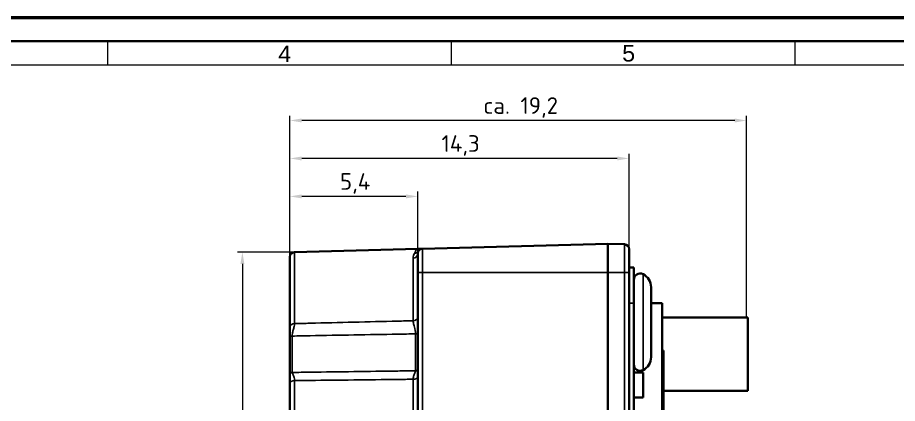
# Model space of a CAD drawing. Header units: millimetres. Extents: x 0 to 119, y 0 to 84.
# Drawn here: x 40.53 to 77.59, y 67.74 to 84 of the extents above; entities that cross this region are included whole.
import ezdxf

# ---------------------------------------------------------------- set-up
doc = ezdxf.new("R2010")
doc.units = ezdxf.units.MM
doc.header["$LTSCALE"] = 0.2
doc.layers.get('0').update_dxf_attribs({"lineweight": 25})
for name, color, linetype, lineweight in [('001', 7, 'Continuous', 50), ('Bemaßung (ISO)', 7, 'Continuous', 18), ('Sichtbar (ISO)', 7, 'Continuous', 35), ('Sichtbar schmal (ISO)', 7, 'Continuous', 25)]:
    doc.layers.add(name, color=color, linetype=linetype, lineweight=lineweight)
doc.layers.add('Symbole(DIN)', color=3, linetype='Continuous', lineweight=25, true_color=0x00ff00)
doc.styles.add('Aktuell-DIN', font='arial.ttf')
doc.styles.add('Notiztext (DIN)', font='isocpeur.ttf')
doc.dimstyles.new('Standard (DIN)', dxfattribs={"dimscale": 0.2, "dimtxt": 3.5, "dimasz": 2.5, "dimexe": 1, "dimexo": 0, "dimgap": 0.7, "dimtad": 1, "dimtoh": 1, "dimrnd": 1e-08, "dimtxsty": 'Notiztext (DIN)', "dimcen": 0.09, "dimdle": 10, "dimclrd": 256, "dimclre": 256, "dimclrt": 256, "dimazin": 2, "dimtfac": 0.514286, "dimtdec": 4, "dimtmove": 0, "dimatfit": 3, "dimfxl": 1, "dimtolj": 1, "dimlwd": -1, "dimlwe": -1, "dimarcsym": 0})

# ---------------------------------------------------------------- blocks, each defined once
blk = doc.blocks.new('*D17')
at = {"layer": 'Bemaßung (ISO)', "transparency": 16777216}
for p, q in [((51.996, 73.917), (51.996, 76.663)), ((56.884, 76.463), (52.496, 76.463)), ((57.384, 73.263), (57.384, 76.663))]:
    blk.add_line(p, q, dxfattribs=at)
for points in [[(52.496, 76.546), (52.496, 76.379), (51.996, 76.463)], [(56.884, 76.546), (56.884, 76.379), (57.384, 76.463)]]:
    blk.add_solid(points, dxfattribs=at)
at = {"layer": 'Defpoints', "color": 0, "transparency": 16777216}
for p in [(51.996, 76.463), (51.996, 73.917), (57.384, 73.263)]:
    blk.add_point(p, dxfattribs=at)
at = {"layer": 'Bemaßung (ISO)', "transparency": 16777216, "insert": (54.108, 77.443), "char_height": 0.7, "attachment_point": 1, "style": 'Notiztext (DIN)'}
blk.add_mtext('\\A1;5,4', dxfattribs=at)
blk = doc.blocks.new('*D18')
at = {"layer": 'Bemaßung (ISO)', "transparency": 16777216}
for p, q in [((51.996, 73.917), (51.996, 78.263)), ((66.284, 74.244), (66.284, 78.263)), ((65.784, 78.063), (52.496, 78.063))]:
    blk.add_line(p, q, dxfattribs=at)
for points in [[(52.496, 78.146), (52.496, 77.979), (51.996, 78.063)], [(65.784, 78.146), (65.784, 77.979), (66.284, 78.063)]]:
    blk.add_solid(points, dxfattribs=at)
at = {"layer": 'Defpoints', "color": 0, "transparency": 16777216}
for p in [(51.996, 78.063), (66.284, 74.244), (51.996, 73.917)]:
    blk.add_point(p, dxfattribs=at)
at = {"layer": 'Bemaßung (ISO)', "transparency": 16777216, "insert": (58.383, 79.043), "char_height": 0.7, "attachment_point": 1, "style": 'Notiztext (DIN)'}
blk.add_mtext('\\A1;14,3', dxfattribs=at)
blk = doc.blocks.new('*D19')
at = {"layer": 'Bemaßung (ISO)', "transparency": 16777216}
for p, q in [((51.996, 73.917), (51.996, 79.863)), ((71.234, 71.363), (71.234, 79.863)), ((70.734, 79.663), (52.496, 79.663))]:
    blk.add_line(p, q, dxfattribs=at)
for points in [[(52.496, 79.746), (52.496, 79.579), (51.996, 79.663)], [(70.734, 79.746), (70.734, 79.579), (71.234, 79.663)]]:
    blk.add_solid(points, dxfattribs=at)
at = {"layer": 'Defpoints', "color": 0, "transparency": 16777216}
for p in [(51.996, 79.663), (51.996, 73.917), (71.234, 71.363)]:
    blk.add_point(p, dxfattribs=at)
at = {"layer": 'Bemaßung (ISO)', "transparency": 16777216, "insert": (60.148, 80.643), "char_height": 0.7, "attachment_point": 1, "style": 'Notiztext (DIN)'}
blk.add_mtext('\\A1;ca. 19,2', dxfattribs=at)
blk = doc.blocks.new('*D20')
at = {"layer": 'Bemaßung (ISO)', "transparency": 16777216}
for p, q in [((52.191, 74.117), (49.796, 74.117)), ((49.996, 73.617), (49.996, 46.308)), ((52.191, 45.808), (49.796, 45.808))]:
    blk.add_line(p, q, dxfattribs=at)
for points in [[(49.913, 73.617), (50.079, 73.617), (49.996, 74.117)], [(49.913, 46.308), (50.079, 46.308), (49.996, 45.808)]]:
    blk.add_solid(points, dxfattribs=at)
at = {"layer": 'Defpoints', "color": 0, "transparency": 16777216}
for p in [(52.191, 74.117), (49.996, 45.808), (52.191, 45.808)]:
    blk.add_point(p, dxfattribs=at)
at = {"layer": 'Bemaßung (ISO)', "transparency": 16777216, "insert": (48.803, 58.76), "char_height": 0.7, "attachment_point": 1, "rotation": 90, "style": 'Notiztext (DIN)'}
blk.add_mtext('\\A1;\\fAIGDT|b0|i0;\\H0.7000;n\\fISOCPEUR|b0|i0;\\H0.7000;28,3', dxfattribs=at)
blk = doc.blocks.new('Ränder Basler-A2')
at = {"layer": '001'}
blk.add_line((0, 420), (594, 420), dxfattribs=at)
at = {"layer": '001', "color": 7, "linetype": 'Continuous', "lineweight": 35}
blk.add_line((589, 415), (5, 415), dxfattribs=at)
at = {"layer": '001', "color": 7, "linetype": 'Continuous', "lineweight": 18}
for p, q in [((221.62, 410), (221.62, 415)), ((294, 410), (294, 415)), ((366.37, 410), (366.37, 415)), ((584, 410), (10, 410))]:
    blk.add_line(p, q, dxfattribs=at)
at = {"layer": 'Symbole(DIN)', "color": 250, "true_color": 0x3f3f3f, "char_height": 3.5, "attachment_point": 4, "style": 'Aktuell-DIN'}
for s, insert in [('\\fArial|b0|i0;4', (257.53, 412.36)), ('\\fArial|b0|i0;5', (329.97, 412.46))]:
    blk.add_mtext(s, dxfattribs=dict(at, insert=insert))

msp = doc.modelspace()

# ---------------------------------------------------------------- linework, layer by layer
at = {"layer": 'Sichtbar (ISO)'}
for p, q in [((52.1907, 74.117), (57.3839, 74.253)), ((57.5787, 74.2581), (57.3839, 74.253)), ((65.3839, 74.4625), (57.5787, 74.2581)), ((65.3839, 74.4625), (65.3839, 73.2625)), ((65.3839, 74.4625), (66.0892, 74.444)), ((66.2839, 74.2441), (66.2839, 73.2625)), ((51.9959, 70.9426), (51.9959, 73.9171)), ((57.3839, 73.2625), (57.3839, 74.0582)), ((66.4839, 73.4625), (66.2839, 73.4625)), ((66.4839, 73.4625), (66.4839, 71.9625)), ((57.3839, 73.2625), (57.3839, 63.2997)), ((65.3839, 46.6625), (65.3839, 73.2625)), ((66.2839, 46.6625), (66.2839, 73.2625)), ((67.2078, 69.6884), (67.2078, 72.6366)), ((66.4839, 47.9625), (66.4839, 71.9625)), ((67.2078, 71.9625), (67.6839, 71.9625)), ((67.6839, 63.9625), (67.6839, 71.9625)), ((67.6839, 71.3625), (71.2839, 71.3625)), ((71.2839, 68.2625), (71.2839, 71.3625)), ((51.9959, 70.5504), (51.9959, 68.9472)), ((67.6839, 69.9625), (67.7339, 69.9625)), ((67.7339, 69.9625), (67.7339, 68.4625)), ((66.4839, 69.0375), (66.8839, 69.0375)), ((66.8839, 67.9875), (66.8839, 69.0375)), ((51.9959, 51.3504), (51.9959, 68.5746)), ((67.7339, 51.4625), (67.7339, 68.4625)), ((67.7339, 68.2625), (71.2839, 68.2625)), ((66.4839, 67.9875), (66.8839, 67.9875))]:
    msp.add_line(p, q, dxfattribs=at)
for centre, radius, start, end in [((57.5839, 74.0582), 0.2, 91.5, 180), ((66.0839, 74.2441), 0.2, 0, 88.5), ((52.1959, 73.9171), 0.2, 91.5, 180), ((66.7506, 72.9458), 0.2667, 63.27349, 180), ((66.5949, 72.6366), 0.6129, 0, 63.27349), ((66.5949, 69.6884), 0.6129, 296.72651, 0), ((66.7506, 69.3792), 0.2667, 180, 296.72651)]:
    msp.add_arc(centre, radius, start, end, dxfattribs=at)
for points, knots in [([(51.9959, 70.9426), (51.9959, 70.9122), (51.9959, 70.8828), (51.9959, 70.8217), (51.9959, 70.7901), (51.9959, 70.7202), (51.9959, 70.6815), (51.9959, 70.611), (51.9959, 70.5819), (51.9959, 70.5504)], [-1, -1, -1, -1, -0.73179024, -0.73179024, -0.46348993, -0.46348993, -0.17826536, -0.17826536, 0, 0, 0, 0]), ([(51.9959, 68.9472), (51.9959, 68.9295), (51.9959, 68.8937), (51.9959, 68.805), (51.9959, 68.7516), (51.9959, 68.6557), (51.9959, 68.6138), (51.9959, 68.5746)], [-1, -1, -1, -1, -0.63584593, -0.63584593, -0.2716037, -0.2716037, 0, 0, 0, 0])]:
    msp.add_open_spline(points, degree=3, knots=knots, dxfattribs=at)
at = {"layer": 'Sichtbar schmal (ISO)'}
for p, q in [((57.5787, 74.2581), (57.5787, 73.2625)), ((66.0892, 73.2625), (66.0892, 74.444)), ((52.1907, 74.117), (52.1907, 71.0999)), ((57.1892, 71.2211), (57.1892, 73.8636)), ((57.3839, 73.2625), (57.5787, 73.2625)), ((57.5787, 62.3142), (57.5787, 73.2625)), ((65.3839, 73.2625), (57.5787, 73.2625)), ((65.3839, 73.2625), (66.0892, 73.2625)), ((66.0892, 73.2625), (66.2839, 73.2625)), ((66.0892, 73.2625), (66.0892, 46.6625)), ((66.8706, 69.141), (66.8706, 73.184)), ((66.4839, 71.9625), (66.2839, 71.9625)), ((52.0942, 69.0436), (52.0942, 70.577)), ((57.2857, 70.6693), (57.2857, 69.1134)), ((52.1907, 68.698), (52.1907, 51.227)), ((57.1892, 63.2537), (57.1892, 68.7555)), ((67.6839, 68.4625), (67.7339, 68.4625))]:
    msp.add_line(p, q, dxfattribs=at)
for centre, major_axis, ratio, start_param in [((57.2369, 74.2571), (0.1735, -0.0994), 0.9819626, 5.2512743), ((57.1839, 74.0582), (0.2, 0), 0.9730995, 4.7385689), ((57.1839, 71.3787), (0.2, 0), 0.788119, 4.7385689), ((52.1959, 70.9426), (-0.2, 0), 0.7868426, 4.7385689), ((52.0959, 70.5504), (-0.1, 0), 0.2663285, 4.7298423), ((57.2839, 70.6927), (0.1, 0), 0.2340029, 4.7298423), ((52.0959, 68.9472), (-0.1, 0), 0.9638823, 4.7298423), ((57.2839, 69.2106), (0.1, 0), 0.9722359, 4.7298423), ((52.1959, 68.5746), (-0.2, 0), 0.6171538, 4.7385689), ((57.1839, 68.8786), (0.2, 0), 0.6155229, 4.7385689)]:
    msp.add_ellipse(centre, major_axis=major_axis, ratio=ratio, start_param=start_param, end_param=6.2831853, dxfattribs=at)
for points, knots in [([(57.3839, 74.253), (57.3742, 74.2528), (57.3645, 74.2483), (57.3448, 74.2316), (57.3349, 74.2196), (57.3243, 74.2039), (57.3135, 74.1878), (57.3018, 74.1678), (57.2754, 74.1197), (57.2607, 74.0917), (57.2421, 74.0598)], [-0.23667477, -0.23667477, -0.23667477, -0.23667477, -0.17592757, -0.17592757, -0.11833739, -0.11833739, -0.11833739, -0.05916869, -0.05916869, 0, 0, 0, 0]), ([(57.4104, 74.1576), (57.4197, 74.1738), (57.4231, 74.1879), (57.4244, 74.2119), (57.4221, 74.2219), (57.4184, 74.2298), (57.4148, 74.2375), (57.4097, 74.2433), (57.3978, 74.2513), (57.3909, 74.2532), (57.3839, 74.253)], [0, 0, 0, 0, 0.05916869, 0.05916869, 0.11833739, 0.11833739, 0.11833739, 0.17592757, 0.17592757, 0.23667477, 0.23667477, 0.23667477, 0.23667477]), ([(57.2421, 74.0598), (57.2264, 74.0327), (57.2133, 74.0027), (57.1947, 73.9372), (57.1892, 73.9018), (57.1892, 73.8636)], [0, 0, 0, 0, 0.05033829, 0.05033829, 0.10067659, 0.10067659, 0.10067659, 0.10067659]), ([(57.1892, 71.2211), (56.9699, 71.2159), (56.7506, 71.2106), (55.9161, 71.1906), (55.3008, 71.1758), (54.6856, 71.1609), (54.0703, 71.1459), (53.4551, 71.1309), (52.6235, 71.1105), (52.4071, 71.1052), (52.1907, 71.0999)], [-0.61972746, -0.61972746, -0.61972746, -0.61972746, -0.55391648, -0.55391648, -0.36927765, -0.36927765, -0.36927765, -0.18463883, -0.18463883, -0.11970153, -0.11970153, -0.11970153, -0.11970153]), ([(57.1892, 71.2211), (57.1891, 71.193), (57.1935, 71.1632), (57.2116, 71.0793), (57.2293, 71.0212), (57.2668, 70.8697), (57.2859, 70.7697), (57.2857, 70.6693)], [0, 0, 0, 0, 0.21410744, 0.21410744, 0.55667933, 0.55667933, 1, 1, 1, 1]), ([(52.0942, 70.577), (52.0941, 70.6121), (52.0972, 70.6453), (52.1103, 70.73), (52.1235, 70.7806), (52.1502, 70.879), (52.1636, 70.9267), (52.1839, 71.0183), (52.1908, 71.062), (52.1907, 71.0999)], [0, 0, 0, 0, 0.17826536, 0.17826536, 0.46348993, 0.46348993, 0.73179024, 0.73179024, 1, 1, 1, 1]), ([(52.0942, 70.577), (52.3457, 70.5816), (52.5971, 70.5862), (53.4638, 70.6018), (54.0791, 70.6129), (54.6943, 70.6238), (55.3095, 70.6347), (55.9248, 70.6456), (56.7886, 70.6607), (57.0371, 70.665), (57.2857, 70.6693)], [0.10917429, 0.10917429, 0.10917429, 0.10917429, 0.18463883, 0.18463883, 0.36927765, 0.36927765, 0.36927765, 0.55391648, 0.55391648, 0.62850911, 0.62850911, 0.62850911, 0.62850911]), ([(57.2857, 69.1134), (57.0371, 69.1099), (56.7886, 69.1065), (55.9248, 69.0947), (55.3095, 69.0864), (54.6943, 69.0781), (54.0791, 69.0698), (53.4638, 69.0616), (52.5971, 69.0502), (52.3457, 69.0469), (52.0942, 69.0436)], [0.1100462, 0.1100462, 0.1100462, 0.1100462, 0.18463883, 0.18463883, 0.36927765, 0.36927765, 0.36927765, 0.55391648, 0.55391648, 0.62938101, 0.62938101, 0.62938101, 0.62938101]), ([(52.1907, 68.698), (52.1908, 68.747), (52.1837, 68.7934), (52.1595, 68.8875), (52.1396, 68.9305), (52.1069, 68.9983), (52.094, 69.0239), (52.0942, 69.0436)], [0, 0, 0, 0, 0.2716037, 0.2716037, 0.63584593, 0.63584593, 1, 1, 1, 1]), ([(57.2857, 69.1134), (57.2858, 69.0986), (57.2787, 69.0772), (57.2544, 69.0148), (57.2345, 68.9701), (57.2019, 68.8709), (57.1891, 68.8168), (57.1892, 68.7555)], [0, 0, 0, 0, 0.27132369, 0.27132369, 0.63569693, 0.63569693, 1, 1, 1, 1]), ([(52.1907, 68.698), (52.4071, 68.7004), (52.6235, 68.7028), (53.4551, 68.7121), (54.0703, 68.7191), (54.6856, 68.7261), (55.3008, 68.7332), (55.9161, 68.7404), (56.7506, 68.7503), (56.9699, 68.7529), (57.1892, 68.7555)], [-0.61885377, -0.61885377, -0.61885377, -0.61885377, -0.55391648, -0.55391648, -0.36927765, -0.36927765, -0.36927765, -0.18463883, -0.18463883, -0.11882784, -0.11882784, -0.11882784, -0.11882784])]:
    msp.add_open_spline(points, degree=3, knots=knots, dxfattribs=at)

# ---------------------------------------------------------------- block references
at = {"xscale": 0.2, "yscale": 0.2, "zscale": 0.2}
msp.add_blockref('Ränder Basler-A2', (0, 0), dxfattribs=at)

# ---------------------------------------------------------------- dimensions: what is measured, and where the dimension line sits
at = {"layer": 'Bemaßung (ISO)'}
for base, p1, p2, angle, text, picture, middle in [((51.9959, 79.6625), (71.2339, 71.3625), (51.9959, 73.9171), 180, 'ca. <>', '*D19', (61.6359, 79.6625)), ((49.9959, 45.808), (52.1907, 74.117), (52.1907, 45.808), 90, '\\fAIGDT|b0|i0;\\H0.7000;n\\fISOCPEUR|b0|i0;\\H0.7000;<>', '*D20', (49.9959, 59.9605))]:
    dim = msp.add_linear_dim(base=base, p1=p1, p2=p2, angle=angle, text=text, dimstyle='Standard (DIN)', override={"dimgap": 0.7, "dimtoh": 0, "dimdec": 1, "dimtol": 0, "dimlim": 0, "dimtp": 0, "dimtm": 0, "dimtdec": 4, "dimtofl": 0, "dimatfit": 1}, dxfattribs=at)
    dim.commit()
    dim.dimension.update_dxf_attribs({"geometry": picture, "text_midpoint": middle, "dimtype": 160})
for base, p1, picture, middle in [((51.9959, 78.0625), (66.2839, 74.2441), '*D18', (59.1359, 78.0625)), ((51.9959, 76.4625), (57.3839, 73.2625), '*D17', (54.6859, 76.4625))]:
    dim = msp.add_linear_dim(base=base, p1=p1, p2=(51.9959, 73.9171), angle=180, dimstyle='Standard (DIN)', override={"dimgap": 0.7, "dimtoh": 0, "dimdec": 1, "dimtol": 0, "dimlim": 0, "dimtp": 0, "dimtm": 0, "dimtdec": 4, "dimtofl": 0, "dimatfit": 1}, dxfattribs=at)
    dim.commit()
    dim.dimension.update_dxf_attribs({"geometry": picture, "text_midpoint": middle, "dimtype": 160})

doc.saveas('drawing.dxf')
